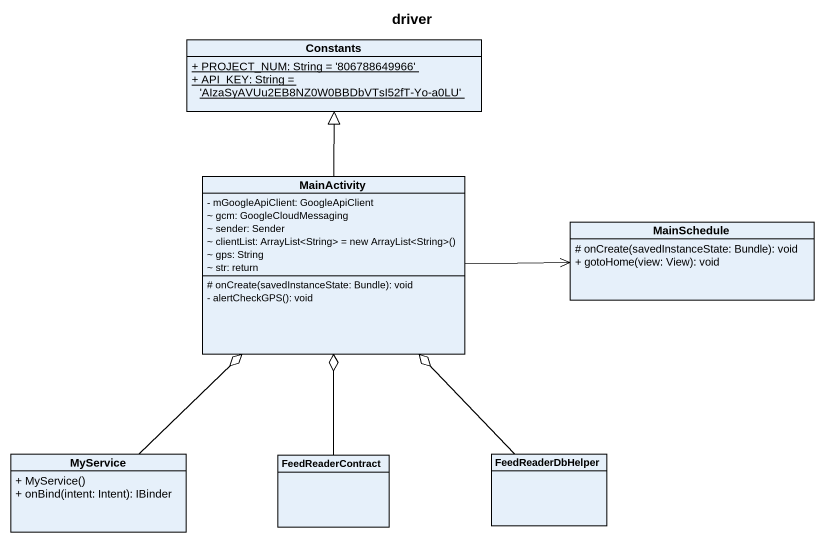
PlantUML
@startuml
title driver
hide circle
hide empty members
skinparam classAttributeIconSize 0
class Constants {
  {static} + PROJECT_NUM: String = '806788649966'
  {static} + API_KEY: String = 'AIzaSyAVUu2EB8NZ0W0BBDbVTsI52fT-Yo-a0LU'
}
class MainActivity {
  - mGoogleApiClient: GoogleApiClient
  ~ gcm: GoogleCloudMessaging
  ~ sender: Sender
  {field} ~ clientList: ArrayList<String> = new ArrayList<String>()
  ~ gps: String
  ~ str: return
  # onCreate(savedInstanceState: Bundle): void
  - alertCheckGPS(): void
}
class MainSchedule {
  # onCreate(savedInstanceState: Bundle): void
  + gotoHome(view: View): void
}
class MyService {
  + MyService()
  + onBind(intent: Intent): IBinder
}
class FeedReaderContract
class FeedReaderDbHelper
MainActivity -up-|> Constants
MainActivity -right-> MainSchedule
MyService -up-o MainActivity
FeedReaderContract -up-o MainActivity
FeedReaderDbHelper -up-o MainActivity
@enduml
